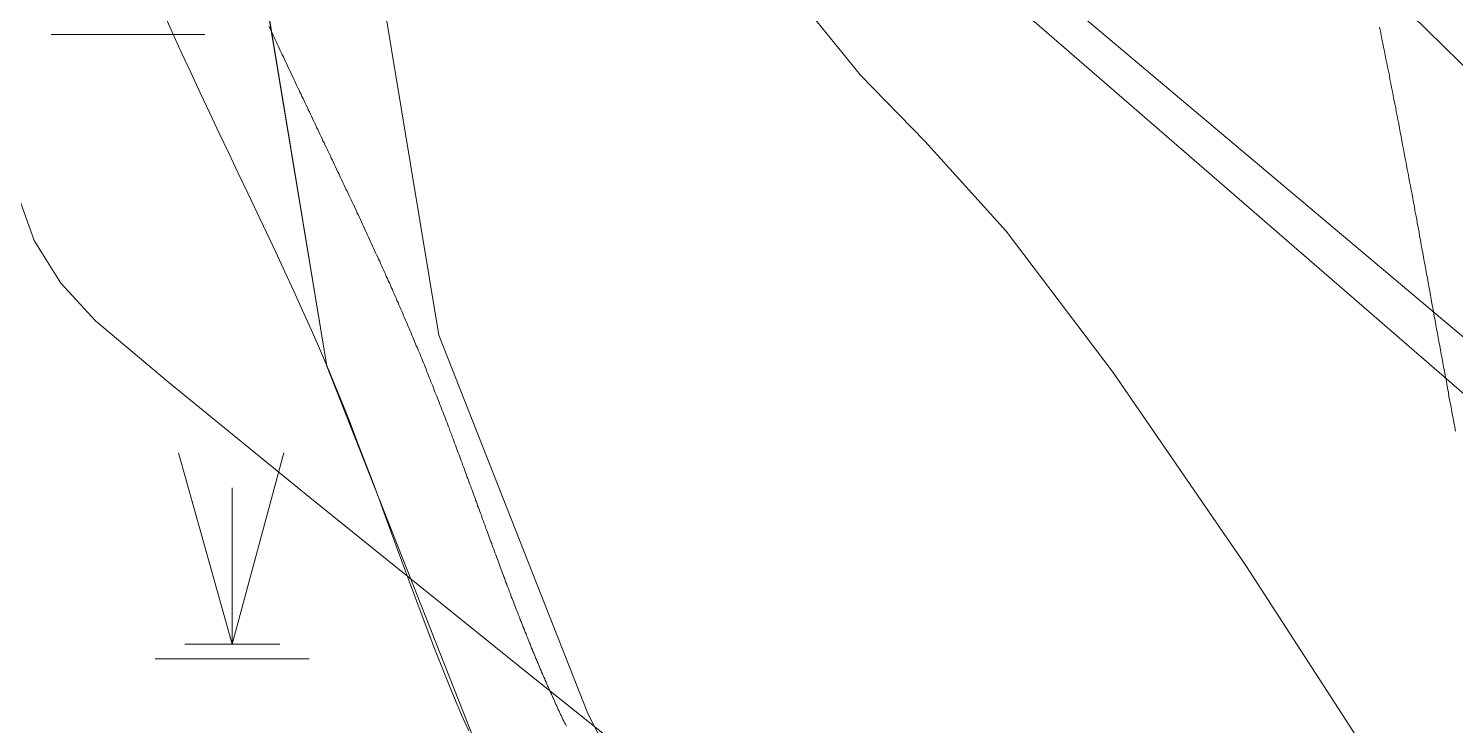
# Model space of a CAD drawing. Header units: metres. Extents: x 532950 to 537618, y 1849954 to 1853119.
# Drawn here: x 534461.99 to 534511.53, y 1851481.38 to 1851505.58 of the extents above; entities that cross this region are included whole.
import ezdxf

# ---------------------------------------------------------------- set-up
doc = ezdxf.new("R2010")
doc.units = ezdxf.units.M
doc.header["$LTSCALE"] = 3.1
for name, color, linetype, lineweight in [('26', 7, 'Continuous', 13), ('4', 7, 'Continuous', 13), ('45', 7, 'Continuous', 13), ('55', 7, 'Continuous', 13), ('58', 7, 'Continuous', 13)]:
    doc.layers.add(name, color=color, linetype=linetype, lineweight=lineweight)

msp = doc.modelspace()

# ---------------------------------------------------------------- linework, layer by layer
at = {"layer": '26'}
for points in [[(534473.55, 1851498.87), (534473.51, 1851498.95), (534473.48, 1851499.02), (534473.44, 1851499.1), (534473.4, 1851499.17), (534473.37, 1851499.25), (534473.33, 1851499.33), (534473.3, 1851499.4), (534473.26, 1851499.48), (534473.23, 1851499.55), (534473.19, 1851499.63), (534473.15, 1851499.71), (534473.12, 1851499.78), (534473.08, 1851499.86), (534473.05, 1851499.94), (534473.01, 1851500.01), (534472.97, 1851500.09), (534472.94, 1851500.17), (534472.9, 1851500.24), (534472.87, 1851500.32), (534472.83, 1851500.39), (534472.79, 1851500.47), (534472.76, 1851500.55), (534472.72, 1851500.62), (534472.68, 1851500.7), (534472.65, 1851500.78), (534472.61, 1851500.85), (534472.58, 1851500.93), (534472.54, 1851501.01), (534472.5, 1851501.08), (534472.47, 1851501.16), (534472.43, 1851501.24), (534472.39, 1851501.31), (534472.36, 1851501.39), (534472.32, 1851501.46), (534472.28, 1851501.54), (534472.25, 1851501.62), (534472.21, 1851501.69), (534472.18, 1851501.77), (534472.14, 1851501.85), (534472.1, 1851501.92), (534472.07, 1851502), (534472.03, 1851502.08), (534471.99, 1851502.15), (534471.96, 1851502.23), (534471.92, 1851502.31), (534471.88, 1851502.38), (534471.85, 1851502.46), (534471.81, 1851502.54), (534471.78, 1851502.61), (534471.74, 1851502.69), (534471.7, 1851502.76), (534471.67, 1851502.84), (534471.63, 1851502.92), (534471.59, 1851502.99), (534471.56, 1851503.07), (534471.52, 1851503.15), (534471.48, 1851503.22), (534471.45, 1851503.3), (534471.41, 1851503.38), (534471.38, 1851503.45), (534471.34, 1851503.53), (534471.3, 1851503.6), (534471.27, 1851503.68), (534471.23, 1851503.76), (534471.2, 1851503.83), (534471.16, 1851503.91), (534471.12, 1851503.99), (534471.09, 1851504.06), (534471.05, 1851504.14), (534471.02, 1851504.21), (534470.98, 1851504.29), (534470.94, 1851504.37), (534470.91, 1851504.44), (534470.87, 1851504.52), (534470.84, 1851504.6), (534470.8, 1851504.67), (534470.76, 1851504.75), (534470.73, 1851504.82), (534470.69, 1851504.9), (534470.66, 1851504.98), (534470.62, 1851505.05), (534470.59, 1851505.13), (534470.55, 1851505.2), (534470.52, 1851505.28), (534470.48, 1851505.36), (534470.45, 1851505.43), (534470.41, 1851505.51), (534470.38, 1851505.58), (534470.34, 1851505.66)], [(534508.89, 1851505.63), (534508.92, 1851505.49), (534508.95, 1851505.35), (534508.97, 1851505.21), (534509, 1851505.08), (534509.03, 1851504.94), (534509.06, 1851504.8), (534509.09, 1851504.66), (534509.11, 1851504.52), (534509.14, 1851504.38), (534509.17, 1851504.24), (534509.2, 1851504.1), (534509.23, 1851503.96), (534509.25, 1851503.82), (534509.28, 1851503.68), (534509.31, 1851503.54), (534509.34, 1851503.4), (534509.36, 1851503.26), (534509.39, 1851503.12), (534509.42, 1851502.97)], [(534509.42, 1851502.97), (534509.45, 1851502.83), (534509.47, 1851502.69), (534509.5, 1851502.55), (534509.53, 1851502.41), (534509.56, 1851502.27), (534509.58, 1851502.12), (534509.61, 1851501.98), (534509.64, 1851501.84), (534509.66, 1851501.7), (534509.69, 1851501.55), (534509.72, 1851501.41), (534509.75, 1851501.27), (534509.77, 1851501.12), (534509.8, 1851500.98), (534509.83, 1851500.84), (534509.85, 1851500.69), (534509.88, 1851500.55), (534509.91, 1851500.41), (534509.93, 1851500.26), (534509.96, 1851500.12), (534509.99, 1851499.97), (534510.02, 1851499.83), (534510.04, 1851499.68), (534510.07, 1851499.54), (534510.1, 1851499.4), (534510.12, 1851499.25), (534510.15, 1851499.11), (534510.18, 1851498.96), (534510.2, 1851498.82), (534510.23, 1851498.67), (534510.26, 1851498.52), (534510.28, 1851498.38), (534510.31, 1851498.23), (534510.34, 1851498.09), (534510.36, 1851497.94), (534510.39, 1851497.8), (534510.42, 1851497.65), (534510.44, 1851497.5), (534510.47, 1851497.36), (534510.5, 1851497.21), (534510.52, 1851497.07), (534510.55, 1851496.92), (534510.58, 1851496.77), (534510.6, 1851496.63), (534510.63, 1851496.48), (534510.66, 1851496.33), (534510.68, 1851496.19), (534510.71, 1851496.04), (534510.74, 1851495.89), (534510.76, 1851495.74), (534510.79, 1851495.6), (534510.82, 1851495.45), (534510.84, 1851495.3), (534510.87, 1851495.16), (534510.9, 1851495.01), (534510.92, 1851494.86), (534510.95, 1851494.71), (534510.98, 1851494.57), (534511.01, 1851494.42), (534511.03, 1851494.27), (534511.06, 1851494.12), (534511.09, 1851493.97), (534511.11, 1851493.83), (534511.14, 1851493.68), (534511.17, 1851493.53), (534511.2, 1851493.38), (534511.22, 1851493.24), (534511.25, 1851493.09), (534511.28, 1851492.94), (534511.3, 1851492.79), (534511.33, 1851492.64), (534511.36, 1851492.49), (534511.39, 1851492.35), (534511.41, 1851492.2), (534511.44, 1851492.05), (534511.47, 1851491.9), (534511.5, 1851491.75), (534511.53, 1851491.6)], [(534476.68, 1851491.47), (534476.65, 1851491.54), (534476.62, 1851491.61), (534476.6, 1851491.68), (534476.57, 1851491.75), (534476.54, 1851491.82), (534476.52, 1851491.89), (534476.49, 1851491.96), (534476.46, 1851492.03), (534476.44, 1851492.1), (534476.41, 1851492.18), (534476.38, 1851492.25), (534476.35, 1851492.32), (534476.33, 1851492.39), (534476.3, 1851492.46), (534476.27, 1851492.53), (534476.24, 1851492.6), (534476.22, 1851492.67), (534476.19, 1851492.75), (534476.16, 1851492.82), (534476.13, 1851492.89), (534476.1, 1851492.96), (534476.07, 1851493.03), (534476.05, 1851493.11), (534476.02, 1851493.18), (534475.99, 1851493.25), (534475.96, 1851493.32), (534475.93, 1851493.4), (534475.9, 1851493.47), (534475.87, 1851493.54), (534475.84, 1851493.61), (534475.81, 1851493.69), (534475.79, 1851493.76), (534475.76, 1851493.83), (534475.73, 1851493.91), (534475.7, 1851493.98), (534475.67, 1851494.05), (534475.64, 1851494.13), (534475.61, 1851494.2), (534475.58, 1851494.27), (534475.55, 1851494.35), (534475.52, 1851494.42), (534475.49, 1851494.5), (534475.45, 1851494.57), (534475.42, 1851494.64), (534475.39, 1851494.72), (534475.36, 1851494.79), (534475.33, 1851494.87), (534475.3, 1851494.94), (534475.27, 1851495.02), (534475.24, 1851495.09), (534475.2, 1851495.17), (534475.17, 1851495.24), (534475.14, 1851495.31), (534475.11, 1851495.39), (534475.08, 1851495.46), (534475.04, 1851495.54), (534475.01, 1851495.61), (534474.98, 1851495.69), (534474.95, 1851495.77), (534474.91, 1851495.84), (534474.88, 1851495.92), (534474.85, 1851495.99), (534474.82, 1851496.07), (534474.78, 1851496.14), (534474.75, 1851496.22), (534474.72, 1851496.29), (534474.68, 1851496.37), (534474.65, 1851496.44), (534474.62, 1851496.52), (534474.58, 1851496.59), (534474.55, 1851496.67), (534474.52, 1851496.75), (534474.48, 1851496.82), (534474.45, 1851496.9), (534474.41, 1851496.97), (534474.38, 1851497.05), (534474.35, 1851497.12), (534474.31, 1851497.2), (534474.28, 1851497.27), (534474.24, 1851497.35), (534474.21, 1851497.43), (534474.18, 1851497.5), (534474.14, 1851497.58), (534474.11, 1851497.65), (534474.07, 1851497.73), (534474.04, 1851497.8), (534474, 1851497.88), (534473.97, 1851497.96), (534473.93, 1851498.03), (534473.9, 1851498.11), (534473.86, 1851498.18), (534473.83, 1851498.26), (534473.79, 1851498.34), (534473.76, 1851498.41), (534473.72, 1851498.49), (534473.69, 1851498.56), (534473.65, 1851498.64), (534473.62, 1851498.72), (534473.58, 1851498.79), (534473.55, 1851498.87)], [(534479.11, 1851484.92), (534479.09, 1851484.99), (534479.06, 1851485.05), (534479.04, 1851485.11), (534479.02, 1851485.17), (534478.99, 1851485.23), (534478.97, 1851485.29), (534478.94, 1851485.36), (534478.92, 1851485.42), (534478.9, 1851485.48), (534478.87, 1851485.54), (534478.85, 1851485.6), (534478.82, 1851485.67), (534478.8, 1851485.73), (534478.78, 1851485.79), (534478.75, 1851485.85), (534478.73, 1851485.92), (534478.71, 1851485.98), (534478.68, 1851486.04), (534478.66, 1851486.1), (534478.63, 1851486.17), (534478.61, 1851486.23), (534478.59, 1851486.29), (534478.56, 1851486.35), (534478.54, 1851486.42), (534478.52, 1851486.48), (534478.49, 1851486.54), (534478.47, 1851486.61), (534478.44, 1851486.67), (534478.42, 1851486.74), (534478.4, 1851486.8), (534478.37, 1851486.86), (534478.35, 1851486.93), (534478.33, 1851486.99), (534478.3, 1851487.05), (534478.28, 1851487.12), (534478.26, 1851487.18), (534478.23, 1851487.25), (534478.21, 1851487.31), (534478.18, 1851487.38), (534478.16, 1851487.44), (534478.14, 1851487.5), (534478.11, 1851487.57), (534478.09, 1851487.63), (534478.07, 1851487.7), (534478.04, 1851487.76), (534478.02, 1851487.83), (534477.99, 1851487.89), (534477.97, 1851487.96), (534477.95, 1851488.02), (534477.92, 1851488.09), (534477.9, 1851488.15), (534477.87, 1851488.22), (534477.85, 1851488.29), (534477.83, 1851488.35), (534477.8, 1851488.42), (534477.78, 1851488.48), (534477.75, 1851488.55), (534477.73, 1851488.62), (534477.71, 1851488.68), (534477.68, 1851488.75), (534477.66, 1851488.81), (534477.63, 1851488.88), (534477.61, 1851488.95), (534477.58, 1851489.01), (534477.56, 1851489.08), (534477.54, 1851489.15), (534477.51, 1851489.21), (534477.49, 1851489.28), (534477.46, 1851489.35), (534477.44, 1851489.41), (534477.41, 1851489.48), (534477.39, 1851489.55), (534477.36, 1851489.62), (534477.34, 1851489.68), (534477.31, 1851489.75), (534477.29, 1851489.82), (534477.26, 1851489.89), (534477.24, 1851489.96), (534477.21, 1851490.02), (534477.19, 1851490.09), (534477.16, 1851490.16), (534477.14, 1851490.23), (534477.11, 1851490.3), (534477.09, 1851490.36), (534477.06, 1851490.43), (534477.04, 1851490.5), (534477.01, 1851490.57), (534476.99, 1851490.64), (534476.96, 1851490.71), (534476.94, 1851490.78), (534476.91, 1851490.85), (534476.88, 1851490.91), (534476.86, 1851490.98), (534476.83, 1851491.05), (534476.81, 1851491.12), (534476.78, 1851491.19), (534476.75, 1851491.26), (534476.73, 1851491.33), (534476.7, 1851491.4), (534476.68, 1851491.47)], [(534480.66, 1851481.36), (534480.63, 1851481.42), (534480.6, 1851481.47), (534480.57, 1851481.53), (534480.54, 1851481.59), (534480.52, 1851481.65), (534480.49, 1851481.71), (534480.46, 1851481.76), (534480.43, 1851481.82), (534480.41, 1851481.88), (534480.38, 1851481.94), (534480.35, 1851482), (534480.33, 1851482.06), (534480.3, 1851482.11), (534480.27, 1851482.17), (534480.25, 1851482.23), (534480.22, 1851482.29), (534480.19, 1851482.35), (534480.17, 1851482.41), (534480.14, 1851482.47), (534480.11, 1851482.52), (534480.09, 1851482.58), (534480.06, 1851482.64), (534480.04, 1851482.7), (534480.01, 1851482.76), (534479.98, 1851482.82), (534479.96, 1851482.88), (534479.93, 1851482.94), (534479.91, 1851483), (534479.88, 1851483.06), (534479.86, 1851483.11), (534479.83, 1851483.17), (534479.8, 1851483.23), (534479.78, 1851483.29), (534479.75, 1851483.35), (534479.73, 1851483.41), (534479.7, 1851483.47), (534479.68, 1851483.53), (534479.65, 1851483.59), (534479.63, 1851483.65), (534479.6, 1851483.71), (534479.58, 1851483.77), (534479.55, 1851483.83), (534479.53, 1851483.89), (534479.5, 1851483.95), (534479.48, 1851484.01), (534479.45, 1851484.07), (534479.43, 1851484.13), (534479.41, 1851484.19), (534479.38, 1851484.25), (534479.36, 1851484.31), (534479.33, 1851484.37), (534479.31, 1851484.44), (534479.28, 1851484.5), (534479.26, 1851484.56), (534479.23, 1851484.62), (534479.21, 1851484.68), (534479.19, 1851484.74), (534479.16, 1851484.8), (534479.14, 1851484.86), (534479.11, 1851484.92)]]:
    msp.add_lwpolyline(points, dxfattribs=at)
at = {"layer": '4'}
for points in [[(534471.22, 1851527.23), (534471.28, 1851527.27), (534471.34, 1851527.3), (534471.41, 1851527.34), (534471.47, 1851527.38), (534471.53, 1851527.42), (534471.59, 1851527.45), (534471.65, 1851527.49), (534471.72, 1851527.53), (534471.78, 1851527.56), (534471.84, 1851527.6), (534471.91, 1851527.64), (534471.97, 1851527.68), (534472.04, 1851527.71), (534472.1, 1851527.75), (534472.16, 1851527.79), (534472.23, 1851527.83), (534472.29, 1851527.86), (534472.36, 1851527.9), (534472.49, 1851527.98), (534680.38, 1851352.93)], [(534673.95, 1851352.31), (534471.73, 1851527.66)], [(534473.55, 1851498.87), (534473.51, 1851498.95), (534473.48, 1851499.02), (534473.44, 1851499.1), (534473.4, 1851499.17), (534473.37, 1851499.25), (534473.33, 1851499.33), (534473.3, 1851499.4), (534473.26, 1851499.48), (534473.23, 1851499.55), (534473.19, 1851499.63), (534473.15, 1851499.71), (534473.12, 1851499.78), (534473.08, 1851499.86), (534473.05, 1851499.94), (534473.01, 1851500.01), (534472.97, 1851500.09), (534472.94, 1851500.17), (534472.9, 1851500.24), (534472.87, 1851500.32), (534472.83, 1851500.39), (534472.79, 1851500.47), (534472.76, 1851500.55), (534472.72, 1851500.62), (534472.68, 1851500.7), (534472.65, 1851500.78), (534472.61, 1851500.85), (534472.58, 1851500.93), (534472.54, 1851501.01), (534472.5, 1851501.08), (534472.47, 1851501.16), (534472.43, 1851501.24), (534472.39, 1851501.31), (534472.36, 1851501.39), (534472.32, 1851501.46), (534472.28, 1851501.54), (534472.25, 1851501.62), (534472.21, 1851501.69), (534472.18, 1851501.77), (534472.14, 1851501.85), (534472.1, 1851501.92), (534472.07, 1851502), (534472.03, 1851502.08), (534471.99, 1851502.15), (534471.96, 1851502.23), (534471.92, 1851502.31), (534471.88, 1851502.38), (534471.85, 1851502.46), (534471.81, 1851502.54), (534471.78, 1851502.61), (534471.74, 1851502.69), (534471.7, 1851502.76), (534471.67, 1851502.84), (534471.63, 1851502.92), (534471.59, 1851502.99), (534471.56, 1851503.07), (534471.52, 1851503.15), (534471.48, 1851503.22), (534471.45, 1851503.3), (534471.41, 1851503.38), (534471.38, 1851503.45), (534471.34, 1851503.53), (534471.3, 1851503.6), (534471.27, 1851503.68), (534471.23, 1851503.76), (534471.2, 1851503.83), (534471.16, 1851503.91), (534471.12, 1851503.99), (534471.09, 1851504.06), (534471.05, 1851504.14), (534471.02, 1851504.21), (534470.98, 1851504.29), (534470.94, 1851504.37), (534470.91, 1851504.44), (534470.87, 1851504.52), (534470.84, 1851504.6), (534470.8, 1851504.67), (534470.76, 1851504.75), (534470.73, 1851504.82), (534470.69, 1851504.9), (534470.66, 1851504.98), (534470.62, 1851505.05), (534470.59, 1851505.13), (534470.55, 1851505.2), (534470.52, 1851505.28), (534470.48, 1851505.36), (534470.45, 1851505.43), (534470.41, 1851505.51), (534470.38, 1851505.58), (534470.34, 1851505.66)], [(534508.89, 1851505.63), (534508.92, 1851505.49), (534508.95, 1851505.35), (534508.97, 1851505.21), (534509, 1851505.08), (534509.03, 1851504.94), (534509.06, 1851504.8), (534509.09, 1851504.66), (534509.11, 1851504.52), (534509.14, 1851504.38), (534509.17, 1851504.24), (534509.2, 1851504.1), (534509.23, 1851503.96), (534509.25, 1851503.82), (534509.28, 1851503.68), (534509.31, 1851503.54), (534509.34, 1851503.4), (534509.36, 1851503.26), (534509.39, 1851503.12), (534509.42, 1851502.97), (534509.45, 1851502.83), (534509.47, 1851502.69), (534509.5, 1851502.55), (534509.53, 1851502.41), (534509.56, 1851502.27), (534509.58, 1851502.12), (534509.61, 1851501.98), (534509.64, 1851501.84), (534509.66, 1851501.7), (534509.69, 1851501.55), (534509.72, 1851501.41), (534509.75, 1851501.27), (534509.77, 1851501.12), (534509.8, 1851500.98), (534509.83, 1851500.84), (534509.85, 1851500.69), (534509.88, 1851500.55), (534509.91, 1851500.41), (534509.93, 1851500.26), (534509.96, 1851500.12), (534509.99, 1851499.97), (534510.02, 1851499.83), (534510.04, 1851499.68), (534510.07, 1851499.54), (534510.1, 1851499.4), (534510.12, 1851499.25), (534510.15, 1851499.11), (534510.18, 1851498.96), (534510.2, 1851498.82), (534510.23, 1851498.67), (534510.26, 1851498.52), (534510.28, 1851498.38), (534510.31, 1851498.23), (534510.34, 1851498.09), (534510.36, 1851497.94), (534510.39, 1851497.8), (534510.42, 1851497.65), (534510.44, 1851497.5), (534510.47, 1851497.36), (534510.5, 1851497.21), (534510.52, 1851497.07), (534510.55, 1851496.92), (534510.58, 1851496.77), (534510.6, 1851496.63), (534510.63, 1851496.48), (534510.66, 1851496.33), (534510.68, 1851496.19), (534510.71, 1851496.04), (534510.74, 1851495.89), (534510.76, 1851495.74), (534510.79, 1851495.6), (534510.82, 1851495.45), (534510.84, 1851495.3), (534510.87, 1851495.16), (534510.9, 1851495.01), (534510.92, 1851494.86), (534510.95, 1851494.71), (534510.98, 1851494.57), (534511.01, 1851494.42), (534511.03, 1851494.27), (534511.06, 1851494.12), (534511.09, 1851493.97), (534511.11, 1851493.83), (534511.14, 1851493.68), (534511.17, 1851493.53), (534511.2, 1851493.38), (534511.22, 1851493.24), (534511.25, 1851493.09), (534511.28, 1851492.94), (534511.3, 1851492.79), (534511.33, 1851492.64), (534511.36, 1851492.49), (534511.39, 1851492.35), (534511.41, 1851492.2), (534511.44, 1851492.05), (534511.47, 1851491.9), (534511.5, 1851491.75), (534511.53, 1851491.6)], [(534476.68, 1851491.47), (534476.65, 1851491.54), (534476.62, 1851491.61), (534476.6, 1851491.68), (534476.57, 1851491.75), (534476.54, 1851491.82), (534476.52, 1851491.89), (534476.49, 1851491.96), (534476.46, 1851492.03), (534476.44, 1851492.1), (534476.41, 1851492.18), (534476.38, 1851492.25), (534476.35, 1851492.32), (534476.33, 1851492.39), (534476.3, 1851492.46), (534476.27, 1851492.53), (534476.24, 1851492.6), (534476.22, 1851492.67), (534476.19, 1851492.75), (534476.16, 1851492.82), (534476.13, 1851492.89), (534476.1, 1851492.96), (534476.07, 1851493.03), (534476.05, 1851493.11), (534476.02, 1851493.18), (534475.99, 1851493.25), (534475.96, 1851493.32), (534475.93, 1851493.4), (534475.9, 1851493.47), (534475.87, 1851493.54), (534475.84, 1851493.61), (534475.81, 1851493.69), (534475.79, 1851493.76), (534475.76, 1851493.83), (534475.73, 1851493.91), (534475.7, 1851493.98), (534475.67, 1851494.05), (534475.64, 1851494.13), (534475.61, 1851494.2), (534475.58, 1851494.27), (534475.55, 1851494.35), (534475.52, 1851494.42), (534475.49, 1851494.5), (534475.45, 1851494.57), (534475.42, 1851494.64), (534475.39, 1851494.72), (534475.36, 1851494.79), (534475.33, 1851494.87), (534475.3, 1851494.94), (534475.27, 1851495.02), (534475.24, 1851495.09), (534475.2, 1851495.17), (534475.17, 1851495.24), (534475.14, 1851495.31), (534475.11, 1851495.39), (534475.08, 1851495.46), (534475.04, 1851495.54), (534475.01, 1851495.61), (534474.98, 1851495.69), (534474.95, 1851495.77), (534474.91, 1851495.84), (534474.88, 1851495.92), (534474.85, 1851495.99), (534474.82, 1851496.07), (534474.78, 1851496.14), (534474.75, 1851496.22), (534474.72, 1851496.29), (534474.68, 1851496.37), (534474.65, 1851496.44), (534474.62, 1851496.52), (534474.58, 1851496.59), (534474.55, 1851496.67), (534474.52, 1851496.75), (534474.48, 1851496.82), (534474.45, 1851496.9), (534474.41, 1851496.97), (534474.38, 1851497.05), (534474.35, 1851497.12), (534474.31, 1851497.2), (534474.28, 1851497.27), (534474.24, 1851497.35), (534474.21, 1851497.43), (534474.18, 1851497.5), (534474.14, 1851497.58), (534474.11, 1851497.65), (534474.07, 1851497.73), (534474.04, 1851497.8), (534474, 1851497.88), (534473.97, 1851497.96), (534473.93, 1851498.03), (534473.9, 1851498.11), (534473.86, 1851498.18), (534473.83, 1851498.26), (534473.79, 1851498.34), (534473.76, 1851498.41), (534473.72, 1851498.49), (534473.69, 1851498.56), (534473.65, 1851498.64), (534473.62, 1851498.72), (534473.58, 1851498.79), (534473.55, 1851498.87)], [(534479.11, 1851484.92), (534479.09, 1851484.99), (534479.06, 1851485.05), (534479.04, 1851485.11), (534479.02, 1851485.17), (534478.99, 1851485.23), (534478.97, 1851485.29), (534478.94, 1851485.36), (534478.92, 1851485.42), (534478.9, 1851485.48), (534478.87, 1851485.54), (534478.85, 1851485.6), (534478.82, 1851485.67), (534478.8, 1851485.73), (534478.78, 1851485.79), (534478.75, 1851485.85), (534478.73, 1851485.92), (534478.71, 1851485.98), (534478.68, 1851486.04), (534478.66, 1851486.1), (534478.63, 1851486.17), (534478.61, 1851486.23), (534478.59, 1851486.29), (534478.56, 1851486.35), (534478.54, 1851486.42), (534478.52, 1851486.48), (534478.49, 1851486.54), (534478.47, 1851486.61), (534478.44, 1851486.67), (534478.42, 1851486.74), (534478.4, 1851486.8), (534478.37, 1851486.86), (534478.35, 1851486.93), (534478.33, 1851486.99), (534478.3, 1851487.05), (534478.28, 1851487.12), (534478.26, 1851487.18), (534478.23, 1851487.25), (534478.21, 1851487.31), (534478.18, 1851487.38), (534478.16, 1851487.44), (534478.14, 1851487.5), (534478.11, 1851487.57), (534478.09, 1851487.63), (534478.07, 1851487.7), (534478.04, 1851487.76), (534478.02, 1851487.83), (534477.99, 1851487.89), (534477.97, 1851487.96), (534477.95, 1851488.02), (534477.92, 1851488.09), (534477.9, 1851488.15), (534477.87, 1851488.22), (534477.85, 1851488.29), (534477.83, 1851488.35), (534477.8, 1851488.42), (534477.78, 1851488.48), (534477.75, 1851488.55), (534477.73, 1851488.62), (534477.71, 1851488.68), (534477.68, 1851488.75), (534477.66, 1851488.81), (534477.63, 1851488.88), (534477.61, 1851488.95), (534477.58, 1851489.01), (534477.56, 1851489.08), (534477.54, 1851489.15), (534477.51, 1851489.21), (534477.49, 1851489.28), (534477.46, 1851489.35), (534477.44, 1851489.41), (534477.41, 1851489.48), (534477.39, 1851489.55), (534477.36, 1851489.62), (534477.34, 1851489.68), (534477.31, 1851489.75), (534477.29, 1851489.82), (534477.26, 1851489.89), (534477.24, 1851489.96), (534477.21, 1851490.02), (534477.19, 1851490.09), (534477.16, 1851490.16), (534477.14, 1851490.23), (534477.11, 1851490.3), (534477.09, 1851490.36), (534477.06, 1851490.43), (534477.04, 1851490.5), (534477.01, 1851490.57), (534476.99, 1851490.64), (534476.96, 1851490.71), (534476.94, 1851490.78), (534476.91, 1851490.85), (534476.88, 1851490.91), (534476.86, 1851490.98), (534476.83, 1851491.05), (534476.81, 1851491.12), (534476.78, 1851491.19), (534476.75, 1851491.26), (534476.73, 1851491.33), (534476.7, 1851491.4), (534476.68, 1851491.47)], [(534480.66, 1851481.36), (534480.63, 1851481.42), (534480.6, 1851481.47), (534480.57, 1851481.53), (534480.54, 1851481.59), (534480.52, 1851481.65), (534480.49, 1851481.71), (534480.46, 1851481.76), (534480.43, 1851481.82), (534480.41, 1851481.88), (534480.38, 1851481.94), (534480.35, 1851482), (534480.33, 1851482.06), (534480.3, 1851482.11), (534480.27, 1851482.17), (534480.25, 1851482.23), (534480.22, 1851482.29), (534480.19, 1851482.35), (534480.17, 1851482.41), (534480.14, 1851482.47), (534480.11, 1851482.52), (534480.09, 1851482.58), (534480.06, 1851482.64), (534480.04, 1851482.7), (534480.01, 1851482.76), (534479.98, 1851482.82), (534479.96, 1851482.88), (534479.93, 1851482.94), (534479.91, 1851483), (534479.88, 1851483.06), (534479.86, 1851483.11), (534479.83, 1851483.17), (534479.8, 1851483.23), (534479.78, 1851483.29), (534479.75, 1851483.35), (534479.73, 1851483.41), (534479.7, 1851483.47), (534479.68, 1851483.53), (534479.65, 1851483.59), (534479.63, 1851483.65), (534479.6, 1851483.71), (534479.58, 1851483.77), (534479.55, 1851483.83), (534479.53, 1851483.89), (534479.5, 1851483.95), (534479.48, 1851484.01), (534479.45, 1851484.07), (534479.43, 1851484.13), (534479.41, 1851484.19), (534479.38, 1851484.25), (534479.36, 1851484.31), (534479.33, 1851484.37), (534479.31, 1851484.44), (534479.28, 1851484.5), (534479.26, 1851484.56), (534479.23, 1851484.62), (534479.21, 1851484.68), (534479.19, 1851484.74), (534479.16, 1851484.8), (534479.14, 1851484.86), (534479.11, 1851484.92)]]:
    msp.add_lwpolyline(points, dxfattribs=at)
at = {"layer": '45'}
msp.add_lwpolyline([(534569.46, 1851382.31), (534545.76, 1851392.2), (534505.37, 1851408.46), (534491.19, 1851418.85), (534486.97, 1851435.81), (534487.19, 1851451.18), (534484.63, 1851466.73), (534477.75, 1851480.15), (534472.35, 1851493.86), (534465.4, 1851535.74), (534452.57, 1851522.54), (534456.39, 1851452.17), (534477.73, 1851405.26), (534523.24, 1851358.35), (534584.4, 1851319.97)], dxfattribs=at)
at = {"layer": '55'}
for p, q in [((534462.77, 1851505.38), (534468.11, 1851505.38)), ((534469.06, 1851484.2), (534467.2, 1851490.85)), ((534469.06, 1851484.2), (534470.85, 1851490.85)), ((534469.06, 1851484.2), (534469.06, 1851489.63)), ((534467.42, 1851484.2), (534470.71, 1851484.2)), ((534466.39, 1851483.69), (534471.73, 1851483.69))]:
    msp.add_line(p, q, dxfattribs=at)
for points in [[(534463.52, 1851712.92), (534470.19, 1851675.14), (534471.96, 1851648.73), (534468.36, 1851629.82), (534462.01, 1851602.44), (534462.26, 1851598.06), (534462, 1851581.54), (534465.49, 1851558.77), (534472.96, 1851514.72), (534476.23, 1851494.93), (534481.4, 1851481.8), (534488.48, 1851468), (534491.2, 1851451.47), (534490.98, 1851436.28), (534494.72, 1851421.22), (534507.32, 1851411.99), (534517.85, 1851407.79), (534547.28, 1851395.9), (534572.72, 1851385.28)], [(534459.6, 1851712.13), (534466.22, 1851674.66), (534467.93, 1851648.97), (534464.45, 1851630.65), (534457.99, 1851602.78), (534458.26, 1851597.98), (534458, 1851581.26), (534461.54, 1851558.14), (534469.01, 1851514.06), (534472.35, 1851493.86), (534477.75, 1851480.15), (534484.63, 1851466.73), (534487.19, 1851451.18), (534486.97, 1851435.81), (534491.19, 1851418.85), (534505.37, 1851408.46), (534516.36, 1851404.08), (534545.76, 1851392.2), (534569.46, 1851382.31)], [(534545.88, 1851467.57), (534542.78, 1851472.18), (534538.88, 1851477.15), (534534.19, 1851482.49), (534528.7, 1851488.19), (534522.42, 1851494.26), (534516.4, 1851499.92), (534511.68, 1851504.42), (534508.27, 1851507.76), (534506.17, 1851509.93), (534505.37, 1851510.94), (534505.28, 1851511.53), (534505.28, 1851512.45), (534505.38, 1851513.69), (534505.57, 1851515.27), (534505.86, 1851517.17), (534506.52, 1851520.32), (534507.81, 1851525.64), (534509.74, 1851533.12), (534512.31, 1851542.78)], [(534449.91, 1851541.64), (534450, 1851535.86), (534449.9, 1851532.46), (534449.96, 1851530.11), (534450.55, 1851527.49), (534451.68, 1851524.59), (534453.33, 1851521.41), (534455.52, 1851517.97), (534457.72, 1851514.53), (534459.39, 1851511.39), (534460.54, 1851508.54), (534461.17, 1851505.99), (534461.28, 1851503.74), (534461.28, 1851501.72), (534461.59, 1851499.88), (534462.19, 1851498.22), (534463.11, 1851496.74), (534464.32, 1851495.43), (534466.86, 1851493.29), (534471.75, 1851489.3), (534478.98, 1851483.47), (534488.56, 1851475.8), (534500.48, 1851466.29), (534511.59, 1851458.01)], [(534516.14, 1851468.15), (534509.75, 1851478.44), (534504.25, 1851486.94), (534499.64, 1851493.64), (534495.93, 1851498.55), (534493.11, 1851501.67), (534490.87, 1851503.96), (534488.92, 1851506.37), (534487.26, 1851508.92), (534485.88, 1851511.59), (534484.79, 1851514.39), (534484.14, 1851518.23), (534484.1, 1851524.03), (534484.66, 1851531.8), (534485.83, 1851541.52)]]:
    msp.add_lwpolyline(points, dxfattribs=at)
at = {"layer": '58'}
msp.add_lwpolyline([(534477.27, 1851481.19), (534477.02, 1851481.75), (534476.78, 1851482.33), (534476.54, 1851482.9), (534476.31, 1851483.47), (534476.08, 1851484.05), (534475.86, 1851484.63), (534475.64, 1851485.22), (534475.42, 1851485.8), (534475.2, 1851486.39), (534474.98, 1851486.99), (534474.76, 1851487.58), (534474.54, 1851488.19), (534474.32, 1851488.79), (534474.1, 1851489.4), (534473.87, 1851490.02), (534473.63, 1851490.64), (534473.39, 1851491.26), (534473.15, 1851491.89), (534472.9, 1851492.53), (534472.64, 1851493.17), (534472.37, 1851493.82), (534472.09, 1851494.47), (534471.8, 1851495.13), (534471.5, 1851495.79), (534471.2, 1851496.46), (534470.89, 1851497.14), (534470.57, 1851497.82), (534470.25, 1851498.5), (534469.93, 1851499.18), (534469.6, 1851499.87), (534469.27, 1851500.56), (534468.94, 1851501.26), (534468.61, 1851501.95), (534468.28, 1851502.65), (534467.95, 1851503.35), (534467.63, 1851504.04), (534467.3, 1851504.74), (534466.99, 1851505.44), (534466.67, 1851506.14)], dxfattribs=at)

doc.saveas('drawing.dxf')
